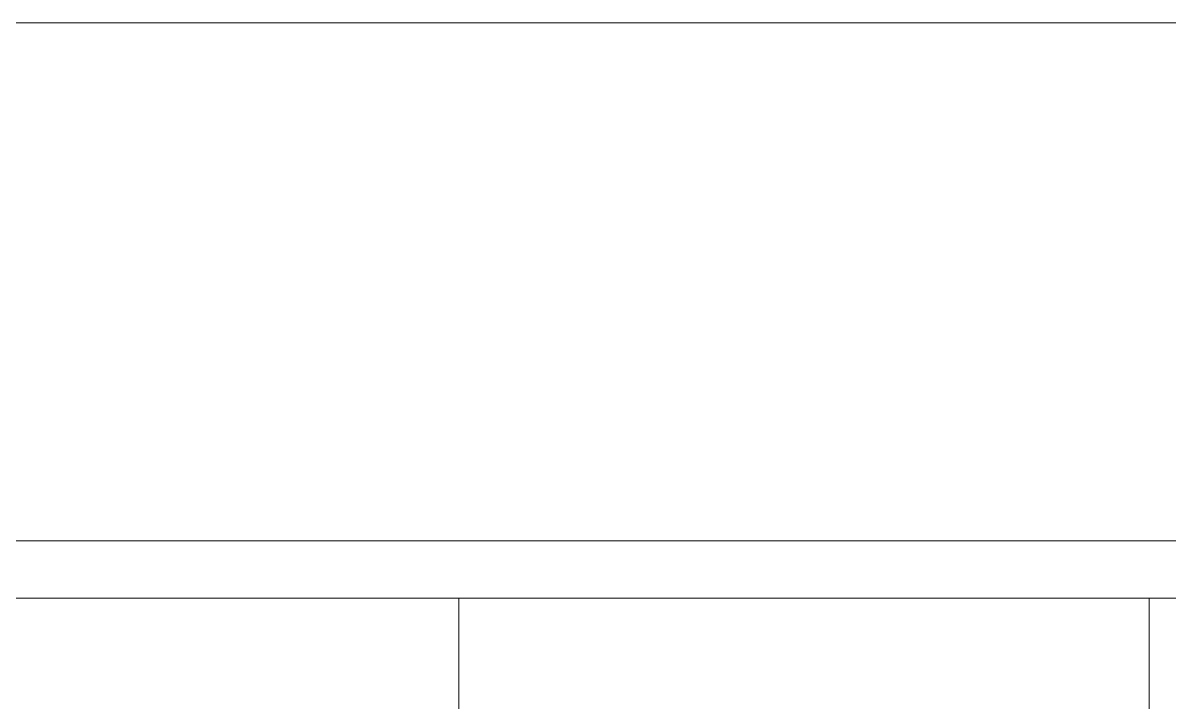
# Model space of a CAD drawing. Header units: inches. Extents: x 13 to 261, y -112 to -47.
# Drawn here: x 29.435 to 33.42, y -66.788 to -64.427 of the extents above; entities that cross this region are included whole.
import ezdxf

# ---------------------------------------------------------------- set-up
doc = ezdxf.new("R2010")
doc.units = ezdxf.units.IN
doc.header["$MEASUREMENT"] = 0
doc.layers.add('BANQUETA', color=2, linetype='Continuous', lineweight=18)
doc.layers.add('CAJONES', color=3, linetype='Continuous', lineweight=20)

msp = doc.modelspace()

# ---------------------------------------------------------------- linework, layer by layer
at = {"layer": 'BANQUETA'}
for p, q in [((26.3507, -64.4268), (96.3507, -64.4268)), ((26.3507, -64.4268), (96.3507, -64.4268)), ((26.3507, -66.2268), (45.4507, -66.2268))]:
    msp.add_line(p, q, dxfattribs=at)
at = {"layer": 'CAJONES'}
for p, q in [((26.1507, -66.4268), (45.4507, -66.4268)), ((30.9507, -66.4268), (30.9507, -71.4268)), ((33.3507, -66.4268), (33.3507, -71.4268))]:
    msp.add_line(p, q, dxfattribs=at)

doc.saveas('drawing.dxf')
